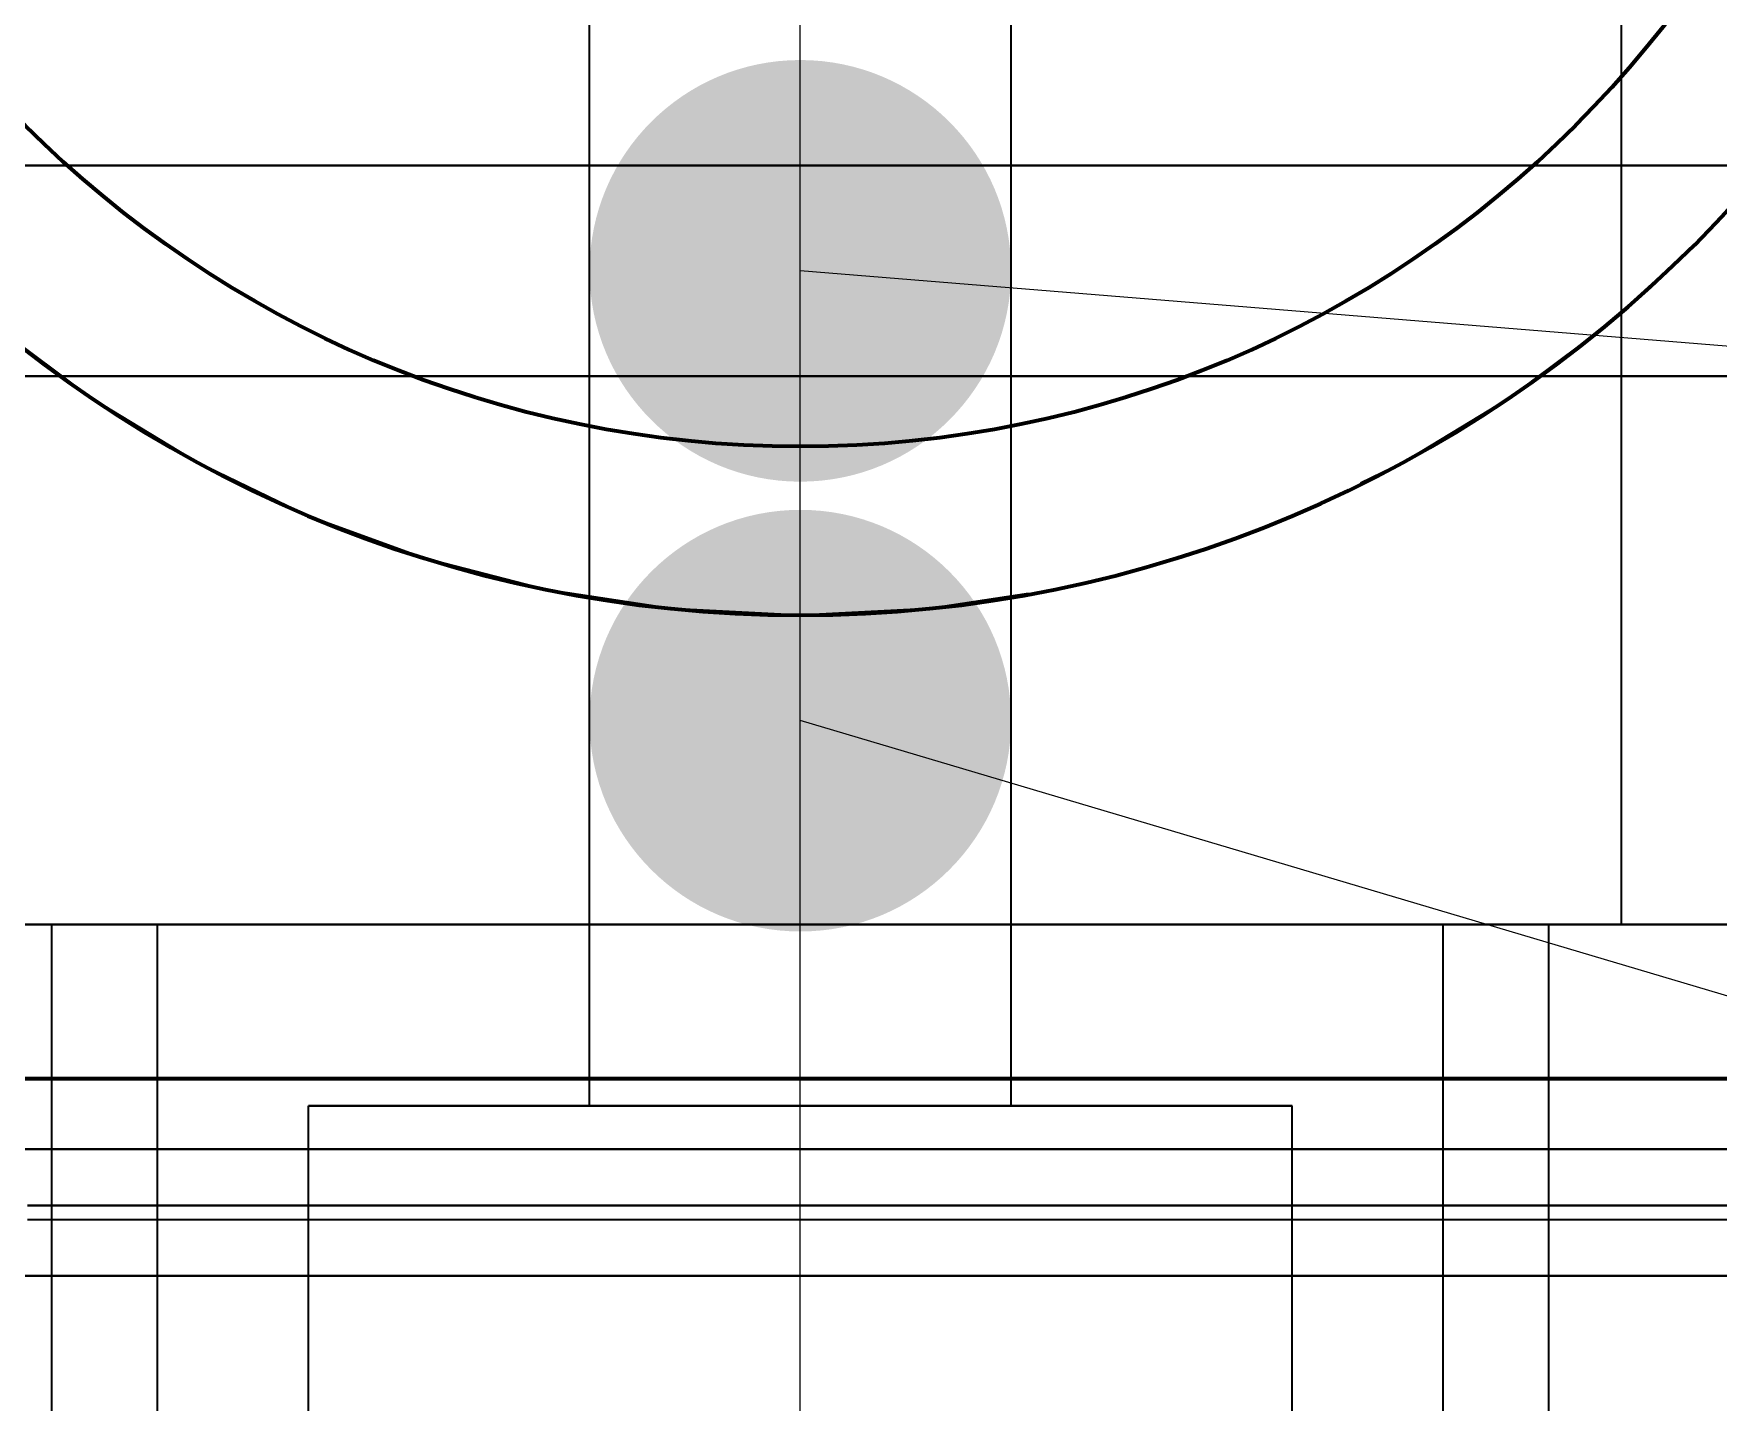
# Model space of a CAD drawing. Header units: millimetres. Extents: x 0 to 2208, y 0 to 420.
# Drawn here: x 101.831 to 106.626, y 229.63 to 233.525 of the extents above; entities that cross this region are included whole.
import ezdxf

# ---------------------------------------------------------------- set-up
doc = ezdxf.new("R2010")
doc.units = ezdxf.units.MM
doc.linetypes.add('IRAM-E-TRAZOS', pattern=[5, 4, -1])
doc.linetypes.add('IRAM-F-TRAZO-PUNTO', pattern=[20, 15, -2, 1, -2])
for name, color, linetype, lineweight in [('01-VISIBLE', 7, 'CONTINUOUS', 70), ('02-OCULTA', 4, 'IRAM-E-TRAZOS', 35), ('03-EJE', 1, 'IRAM-F-TRAZO-PUNTO', 18), ('08-FINA', 5, 'CONTINUOUS', 18)]:
    doc.layers.add(name, color=color, linetype=linetype, lineweight=lineweight)

msp = doc.modelspace()

# ---------------------------------------------------------------- hatches: boundary and pattern name
at = {"layer": '08-FINA'}
h = msp.add_hatch(color=7, dxfattribs=at)
h.dxf.hatch_style = 1
edge = h.paths.add_edge_path()
edge.add_arc((104.013, 232.8503), 0.6, 0, 360)
h = msp.add_hatch(color=7, dxfattribs=at)
h.dxf.hatch_style = 1
edge = h.paths.add_edge_path()
edge.add_arc((104.013, 231.5701), 0.6, 0, 360)

# ---------------------------------------------------------------- linework, layer by layer
at = {"layer": '01-VISIBLE'}
msp.add_lwpolyline([(106.6993, 230.5503), (106.5979, 230.5503), (106.4966, 230.5503), (106.3952, 230.5503), (106.2938, 230.5503), (106.1925, 230.5503), (106.0911, 230.5503), (105.9897, 230.5503), (105.8883, 230.5503), (105.787, 230.5503), (105.6856, 230.5503), (105.5842, 230.5503), (105.4829, 230.5503), (105.3815, 230.5503), (105.2801, 230.5503), (105.1788, 230.5503), (105.0774, 230.5503), (104.976, 230.5503), (104.8746, 230.5503), (104.7733, 230.5503), (104.6719, 230.5503), (104.5705, 230.5503), (104.4692, 230.5503), (104.3678, 230.5503), (104.2664, 230.5503), (104.1651, 230.5503), (104.0637, 230.5503), (103.9623, 230.5503), (103.8609, 230.5503), (103.7596, 230.5503), (103.6582, 230.5503), (103.5568, 230.5503), (103.4555, 230.5503), (103.3541, 230.5503), (103.2527, 230.5503), (103.1514, 230.5503), (103.05, 230.5503), (102.9486, 230.5503), (102.8472, 230.5503), (102.7459, 230.5503), (102.6445, 230.5503), (102.5431, 230.5503), (102.4418, 230.5503), (102.3404, 230.5503), (102.239, 230.5503), (102.1377, 230.5503), (102.0363, 230.5503), (101.9349, 230.5503), (101.8335, 230.5503), (101.7322, 230.5503)], dxfattribs=at)
msp.add_circle((104.013, 235.4703), 3.12, dxfattribs=at)
for start, end in [(90, -90), (-90, 90)]:
    msp.add_arc((104.013, 235.4703), 3.6, start, end, dxfattribs=at)
at = {"layer": '02-OCULTA'}
for p, q in [((103.413, 230.4738), (103.413, 236.6138)), ((104.613, 230.4738), (104.613, 236.6138)), ((106.3506, 233.1503), (106.3506, 233.9703)), ((106.3506, 230.9903), (106.3506, 233.1503)), ((101.883, 127.8951), (101.883, 230.9903)), ((102.183, 127.8951), (102.183, 230.9903)), ((105.843, 127.8951), (105.843, 230.9903)), ((106.143, 127.8951), (106.143, 230.9903)), ((102.613, 229.4938), (102.613, 230.4738)), ((105.413, 229.4938), (105.413, 230.4738))]:
    msp.add_line(p, q, dxfattribs=at)
for points in [[(106.693, 233.1503), (106.5919, 233.1503), (106.4907, 233.1503), (106.3896, 233.1503), (106.2885, 233.1503), (106.1873, 233.1503), (106.0862, 233.1503), (105.9851, 233.1503), (105.8839, 233.1503), (105.7828, 233.1503), (105.6817, 233.1503), (105.5805, 233.1503), (105.4794, 233.1503), (105.3783, 233.1503), (105.2772, 233.1503), (105.176, 233.1503), (105.0749, 233.1503), (104.9738, 233.1503), (104.8726, 233.1503), (104.7715, 233.1503), (104.6704, 233.1503), (104.5692, 233.1503), (104.4681, 233.1503), (104.367, 233.1503), (104.2658, 233.1503), (104.1647, 233.1503), (104.0636, 233.1503), (103.9624, 233.1503), (103.8613, 233.1503), (103.7602, 233.1503), (103.659, 233.1503), (103.5579, 233.1503), (103.4568, 233.1503), (103.3556, 233.1503), (103.2545, 233.1503), (103.1534, 233.1503), (103.0522, 233.1503), (102.9511, 233.1503), (102.85, 233.1503), (102.7488, 233.1503), (102.6477, 233.1503), (102.5466, 233.1503), (102.4455, 233.1503), (102.3443, 233.1503), (102.2432, 233.1503), (102.1421, 233.1503), (102.0409, 233.1503), (101.9398, 233.1503), (101.8387, 233.1503), (101.7375, 233.1503)], [(101.7375, 233.1503), (101.8387, 233.1503), (101.9398, 233.1503), (102.0409, 233.1503), (102.1421, 233.1503), (102.2432, 233.1503), (102.3443, 233.1503), (102.4455, 233.1503), (102.5466, 233.1503), (102.6477, 233.1503), (102.7488, 233.1503), (102.85, 233.1503), (102.9511, 233.1503), (103.0522, 233.1503), (103.1534, 233.1503), (103.2545, 233.1503), (103.3556, 233.1503), (103.4568, 233.1503), (103.5579, 233.1503), (103.659, 233.1503), (103.7602, 233.1503), (103.8613, 233.1503), (103.9624, 233.1503), (104.0636, 233.1503), (104.1647, 233.1503), (104.2658, 233.1503), (104.367, 233.1503), (104.4681, 233.1503), (104.5692, 233.1503), (104.6704, 233.1503), (104.7715, 233.1503), (104.8726, 233.1503), (104.9738, 233.1503), (105.0749, 233.1503), (105.176, 233.1503), (105.2772, 233.1503), (105.3783, 233.1503), (105.4794, 233.1503), (105.5805, 233.1503), (105.6817, 233.1503), (105.7828, 233.1503), (105.8839, 233.1503), (105.9851, 233.1503), (106.0862, 233.1503), (106.1873, 233.1503), (106.2885, 233.1503), (106.3896, 233.1503), (106.4907, 233.1503), (106.5919, 233.1503), (106.693, 233.1503)], [(106.6899, 233.1503), (106.5889, 233.1503), (106.4879, 233.1503), (106.3869, 233.1503), (106.2859, 233.1503), (106.1849, 233.1503), (106.0838, 233.1503), (105.9828, 233.1503), (105.8818, 233.1503), (105.7808, 233.1503), (105.6798, 233.1503), (105.5788, 233.1503), (105.4777, 233.1503), (105.3767, 233.1503), (105.2757, 233.1503), (105.1747, 233.1503), (105.0737, 233.1503), (104.9727, 233.1503), (104.8716, 233.1503), (104.7706, 233.1503), (104.6696, 233.1503), (104.5686, 233.1503), (104.4676, 233.1503), (104.3666, 233.1503), (104.2655, 233.1503), (104.1645, 233.1503), (104.0635, 233.1503), (103.9625, 233.1503), (103.8615, 233.1503), (103.7605, 233.1503), (103.6594, 233.1503), (103.5584, 233.1503), (103.4574, 233.1503), (103.3564, 233.1503), (103.2554, 233.1503), (103.1544, 233.1503), (103.0533, 233.1503), (102.9523, 233.1503), (102.8513, 233.1503), (102.7503, 233.1503), (102.6493, 233.1503), (102.5483, 233.1503), (102.4472, 233.1503), (102.3462, 233.1503), (102.2452, 233.1503), (102.1442, 233.1503), (102.0432, 233.1503), (101.9422, 233.1503), (101.8411, 233.1503), (101.7401, 233.1503)], [(101.7401, 233.1503), (101.8411, 233.1503), (101.9422, 233.1503), (102.0432, 233.1503), (102.1442, 233.1503), (102.2452, 233.1503), (102.3462, 233.1503), (102.4472, 233.1503), (102.5483, 233.1503), (102.6493, 233.1503), (102.7503, 233.1503), (102.8513, 233.1503), (102.9523, 233.1503), (103.0533, 233.1503), (103.1544, 233.1503), (103.2554, 233.1503), (103.3564, 233.1503), (103.4574, 233.1503), (103.5584, 233.1503), (103.6594, 233.1503), (103.7605, 233.1503), (103.8615, 233.1503), (103.9625, 233.1503), (104.0635, 233.1503), (104.1645, 233.1503), (104.2655, 233.1503), (104.3666, 233.1503), (104.4676, 233.1503), (104.5686, 233.1503), (104.6696, 233.1503), (104.7706, 233.1503), (104.8716, 233.1503), (104.9727, 233.1503), (105.0737, 233.1503), (105.1747, 233.1503), (105.2757, 233.1503), (105.3767, 233.1503), (105.4777, 233.1503), (105.5788, 233.1503), (105.6798, 233.1503), (105.7808, 233.1503), (105.8818, 233.1503), (105.9828, 233.1503), (106.0838, 233.1503), (106.1849, 233.1503), (106.2859, 233.1503), (106.3869, 233.1503), (106.4879, 233.1503), (106.5889, 233.1503), (106.6899, 233.1503)], [(106.6875, 233.1503), (106.5865, 233.1503), (106.4856, 233.1503), (106.3847, 233.1503), (106.2838, 233.1503), (106.1828, 233.1503), (106.0819, 233.1503), (105.981, 233.1503), (105.8801, 233.1503), (105.7792, 233.1503), (105.6782, 233.1503), (105.5773, 233.1503), (105.4764, 233.1503), (105.3755, 233.1503), (105.2745, 233.1503), (105.1736, 233.1503), (105.0727, 233.1503), (104.9718, 233.1503), (104.8708, 233.1503), (104.7699, 233.1503), (104.669, 233.1503), (104.5681, 233.1503), (104.4672, 233.1503), (104.3662, 233.1503), (104.2653, 233.1503), (104.1644, 233.1503), (104.0635, 233.1503), (103.9625, 233.1503), (103.8616, 233.1503), (103.7607, 233.1503), (103.6598, 233.1503), (103.5588, 233.1503), (103.4579, 233.1503), (103.357, 233.1503), (103.2561, 233.1503), (103.1552, 233.1503), (103.0542, 233.1503), (102.9533, 233.1503), (102.8524, 233.1503), (102.7515, 233.1503), (102.6505, 233.1503), (102.5496, 233.1503), (102.4487, 233.1503), (102.3478, 233.1503), (102.2468, 233.1503), (102.1459, 233.1503), (102.045, 233.1503), (101.9441, 233.1503), (101.8432, 233.1503), (101.7422, 233.1503)], [(101.7422, 233.1503), (101.8432, 233.1503), (101.9441, 233.1503), (102.045, 233.1503), (102.1459, 233.1503), (102.2468, 233.1503), (102.3478, 233.1503), (102.4487, 233.1503), (102.5496, 233.1503), (102.6505, 233.1503), (102.7515, 233.1503), (102.8524, 233.1503), (102.9533, 233.1503), (103.0542, 233.1503), (103.1552, 233.1503), (103.2561, 233.1503), (103.357, 233.1503), (103.4579, 233.1503), (103.5588, 233.1503), (103.6598, 233.1503), (103.7607, 233.1503), (103.8616, 233.1503), (103.9625, 233.1503), (104.0635, 233.1503), (104.1644, 233.1503), (104.2653, 233.1503), (104.3662, 233.1503), (104.4672, 233.1503), (104.5681, 233.1503), (104.669, 233.1503), (104.7699, 233.1503), (104.8708, 233.1503), (104.9718, 233.1503), (105.0727, 233.1503), (105.1736, 233.1503), (105.2745, 233.1503), (105.3755, 233.1503), (105.4764, 233.1503), (105.5773, 233.1503), (105.6782, 233.1503), (105.7792, 233.1503), (105.8801, 233.1503), (105.981, 233.1503), (106.0819, 233.1503), (106.1828, 233.1503), (106.2838, 233.1503), (106.3847, 233.1503), (106.4856, 233.1503), (106.5865, 233.1503), (106.6875, 233.1503)], [(101.7608, 233.1503), (101.8609, 233.1503), (101.961, 233.1503), (102.0611, 233.1503), (102.1612, 233.1503), (102.2613, 233.1503), (102.3614, 233.1503), (102.4615, 233.1503), (102.5616, 233.1503), (102.6617, 233.1503), (102.7618, 233.1503), (102.8619, 233.1503), (102.962, 233.1503), (103.0621, 233.1503), (103.1622, 233.1503), (103.2623, 233.1503), (103.3624, 233.1503), (103.4625, 233.1503), (103.5626, 233.1503), (103.6627, 233.1503), (103.7628, 233.1503), (103.8629, 233.1503), (103.963, 233.1503), (104.063, 233.1503), (104.1631, 233.1503), (104.2632, 233.1503), (104.3633, 233.1503), (104.4634, 233.1503), (104.5635, 233.1503), (104.6636, 233.1503), (104.7637, 233.1503), (104.8638, 233.1503), (104.9639, 233.1503), (105.064, 233.1503), (105.1641, 233.1503), (105.2642, 233.1503), (105.3643, 233.1503), (105.4644, 233.1503), (105.5645, 233.1503), (105.6646, 233.1503), (105.7647, 233.1503), (105.8648, 233.1503), (105.9649, 233.1503), (106.065, 233.1503), (106.1651, 233.1503), (106.2652, 233.1503), (106.3653, 233.1503), (106.4654, 233.1503), (106.5655, 233.1503), (106.6656, 233.1503)], [(106.3506, 233.1503), (106.249, 233.1503), (106.1473, 233.1503), (106.0457, 233.1503), (105.9441, 233.1503), (105.8424, 233.1503), (105.7408, 233.1503), (105.6392, 233.1503), (105.5375, 233.1503), (105.4359, 233.1503), (105.3343, 233.1503), (105.2326, 233.1503), (105.131, 233.1503), (105.0293, 233.1503), (104.9277, 233.1503), (104.8261, 233.1503), (104.7244, 233.1503), (104.6228, 233.1503), (104.5212, 233.1503), (104.4195, 233.1503), (104.3179, 233.1503), (104.2163, 233.1503), (104.1146, 233.1503), (104.013, 233.1503), (103.9114, 233.1503), (103.8097, 233.1503), (103.7081, 233.1503), (103.6065, 233.1503), (103.5048, 233.1503), (103.4032, 233.1503), (103.3016, 233.1503), (103.1999, 233.1503), (103.0983, 233.1503), (102.9967, 233.1503), (102.895, 233.1503), (102.7934, 233.1503), (102.6917, 233.1503), (102.5901, 233.1503), (102.4885, 233.1503), (102.3868, 233.1503), (102.2852, 233.1503), (102.1836, 233.1503), (102.0819, 233.1503), (101.9803, 233.1503), (101.8787, 233.1503), (101.777, 233.1503)], [(101.777, 233.1503), (101.8787, 233.1503), (101.9803, 233.1503), (102.0819, 233.1503), (102.1836, 233.1503), (102.2852, 233.1503), (102.3868, 233.1503), (102.4885, 233.1503), (102.5901, 233.1503), (102.6917, 233.1503), (102.7934, 233.1503), (102.895, 233.1503), (102.9967, 233.1503), (103.0983, 233.1503), (103.1999, 233.1503), (103.3016, 233.1503), (103.4032, 233.1503), (103.5048, 233.1503), (103.6065, 233.1503), (103.7081, 233.1503), (103.8097, 233.1503), (103.9114, 233.1503), (104.013, 233.1503), (104.1146, 233.1503), (104.2163, 233.1503), (104.3179, 233.1503), (104.4195, 233.1503), (104.5212, 233.1503), (104.6228, 233.1503), (104.7244, 233.1503), (104.8261, 233.1503), (104.9277, 233.1503), (105.0293, 233.1503), (105.131, 233.1503), (105.2326, 233.1503), (105.3343, 233.1503), (105.4359, 233.1503), (105.5375, 233.1503), (105.6392, 233.1503), (105.7408, 233.1503), (105.8424, 233.1503), (105.9441, 233.1503), (106.0457, 233.1503), (106.1473, 233.1503), (106.249, 233.1503), (106.3506, 233.1503)], [(106.3506, 233.1503), (106.249, 233.1503), (106.1473, 233.1503), (106.0457, 233.1503), (105.9441, 233.1503), (105.8424, 233.1503), (105.7408, 233.1503), (105.6392, 233.1503), (105.5375, 233.1503), (105.4359, 233.1503), (105.3343, 233.1503), (105.2326, 233.1503), (105.131, 233.1503), (105.0293, 233.1503), (104.9277, 233.1503), (104.8261, 233.1503), (104.7244, 233.1503), (104.6228, 233.1503), (104.5212, 233.1503), (104.4195, 233.1503), (104.3179, 233.1503), (104.2163, 233.1503), (104.1146, 233.1503), (104.013, 233.1503), (103.9114, 233.1503), (103.8097, 233.1503), (103.7081, 233.1503), (103.6065, 233.1503), (103.5048, 233.1503), (103.4032, 233.1503), (103.3016, 233.1503), (103.1999, 233.1503), (103.0983, 233.1503), (102.9967, 233.1503), (102.895, 233.1503), (102.7934, 233.1503), (102.6917, 233.1503), (102.5901, 233.1503), (102.4885, 233.1503), (102.3868, 233.1503), (102.2852, 233.1503), (102.1836, 233.1503), (102.0819, 233.1503), (101.9803, 233.1503), (101.8787, 233.1503), (101.777, 233.1503)], [(101.777, 233.1503), (101.8787, 233.1503), (101.9803, 233.1503), (102.0819, 233.1503), (102.1836, 233.1503), (102.2852, 233.1503), (102.3868, 233.1503), (102.4885, 233.1503), (102.5901, 233.1503), (102.6917, 233.1503), (102.7934, 233.1503), (102.895, 233.1503), (102.9967, 233.1503), (103.0983, 233.1503), (103.1999, 233.1503), (103.3016, 233.1503), (103.4032, 233.1503), (103.5048, 233.1503), (103.6065, 233.1503), (103.7081, 233.1503), (103.8097, 233.1503), (103.9114, 233.1503), (104.013, 233.1503), (104.1146, 233.1503), (104.2163, 233.1503), (104.3179, 233.1503), (104.4195, 233.1503), (104.5212, 233.1503), (104.6228, 233.1503), (104.7244, 233.1503), (104.8261, 233.1503), (104.9277, 233.1503), (105.0293, 233.1503), (105.131, 233.1503), (105.2326, 233.1503), (105.3343, 233.1503), (105.4359, 233.1503), (105.5375, 233.1503), (105.6392, 233.1503), (105.7408, 233.1503), (105.8424, 233.1503), (105.9441, 233.1503), (106.0457, 233.1503), (106.1473, 233.1503), (106.249, 233.1503), (106.3506, 233.1503)], [(106.6479, 233.1503), (106.5466, 233.1503), (106.4452, 233.1503), (106.3439, 233.1503), (106.2425, 233.1503), (106.1412, 233.1503), (106.0399, 233.1503), (105.9385, 233.1503), (105.8372, 233.1503), (105.7358, 233.1503), (105.6345, 233.1503), (105.5331, 233.1503), (105.4318, 233.1503), (105.3305, 233.1503), (105.2291, 233.1503), (105.1278, 233.1503), (105.0264, 233.1503), (104.9251, 233.1503), (104.8237, 233.1503), (104.7224, 233.1503), (104.6211, 233.1503), (104.5197, 233.1503), (104.4184, 233.1503), (104.317, 233.1503), (104.2157, 233.1503), (104.1143, 233.1503), (104.013, 233.1503), (103.9117, 233.1503), (103.8103, 233.1503), (103.709, 233.1503), (103.6076, 233.1503), (103.5063, 233.1503), (103.4049, 233.1503), (103.3036, 233.1503), (103.2023, 233.1503), (103.1009, 233.1503), (102.9996, 233.1503), (102.8982, 233.1503), (102.7969, 233.1503), (102.6955, 233.1503), (102.5942, 233.1503), (102.4929, 233.1503), (102.3915, 233.1503), (102.2902, 233.1503), (102.1888, 233.1503), (102.0875, 233.1503), (101.9861, 233.1503), (101.8848, 233.1503), (101.7835, 233.1503)], [(101.7835, 233.1503), (101.8848, 233.1503), (101.9861, 233.1503), (102.0875, 233.1503), (102.1888, 233.1503), (102.2902, 233.1503), (102.3915, 233.1503), (102.4929, 233.1503), (102.5942, 233.1503), (102.6955, 233.1503), (102.7969, 233.1503), (102.8982, 233.1503), (102.9996, 233.1503), (103.1009, 233.1503), (103.2023, 233.1503), (103.3036, 233.1503), (103.4049, 233.1503), (103.5063, 233.1503), (103.6076, 233.1503), (103.709, 233.1503), (103.8103, 233.1503), (103.9117, 233.1503), (104.013, 233.1503), (104.1143, 233.1503), (104.2157, 233.1503), (104.317, 233.1503), (104.4184, 233.1503), (104.5197, 233.1503), (104.6211, 233.1503), (104.7224, 233.1503), (104.8237, 233.1503), (104.9251, 233.1503), (105.0264, 233.1503), (105.1278, 233.1503), (105.2291, 233.1503), (105.3305, 233.1503), (105.4318, 233.1503), (105.5331, 233.1503), (105.6345, 233.1503), (105.7358, 233.1503), (105.8372, 233.1503), (105.9385, 233.1503), (106.0399, 233.1503), (106.1412, 233.1503), (106.2425, 233.1503), (106.3439, 233.1503), (106.4452, 233.1503), (106.5466, 233.1503), (106.6479, 233.1503)], [(106.6323, 233.1503), (106.5315, 233.1503), (106.4308, 233.1503), (106.33, 233.1503), (106.2293, 233.1503), (106.1286, 233.1503), (106.0278, 233.1503), (105.9271, 233.1503), (105.8263, 233.1503), (105.7256, 233.1503), (105.6249, 233.1503), (105.5241, 233.1503), (105.4234, 233.1503), (105.3226, 233.1503), (105.2219, 233.1503), (105.1211, 233.1503), (105.0204, 233.1503), (104.9197, 233.1503), (104.8189, 233.1503), (104.7182, 233.1503), (104.6174, 233.1503), (104.5167, 233.1503), (104.416, 233.1503), (104.3152, 233.1503), (104.2145, 233.1503), (104.1137, 233.1503), (104.013, 233.1503), (103.9123, 233.1503), (103.8115, 233.1503), (103.7108, 233.1503), (103.61, 233.1503), (103.5093, 233.1503), (103.4086, 233.1503), (103.3078, 233.1503), (103.2071, 233.1503), (103.1063, 233.1503), (103.0056, 233.1503), (102.9049, 233.1503), (102.8041, 233.1503), (102.7034, 233.1503), (102.6026, 233.1503), (102.5019, 233.1503), (102.4011, 233.1503), (102.3004, 233.1503), (102.1997, 233.1503), (102.0989, 233.1503), (101.9982, 233.1503), (101.8974, 233.1503), (101.7967, 233.1503)], [(101.7967, 233.1503), (101.8974, 233.1503), (101.9982, 233.1503), (102.0989, 233.1503), (102.1997, 233.1503), (102.3004, 233.1503), (102.4011, 233.1503), (102.5019, 233.1503), (102.6026, 233.1503), (102.7034, 233.1503), (102.8041, 233.1503), (102.9049, 233.1503), (103.0056, 233.1503), (103.1063, 233.1503), (103.2071, 233.1503), (103.3078, 233.1503), (103.4086, 233.1503), (103.5093, 233.1503), (103.61, 233.1503), (103.7108, 233.1503), (103.8115, 233.1503), (103.9123, 233.1503), (104.013, 233.1503), (104.1137, 233.1503), (104.2145, 233.1503), (104.3152, 233.1503), (104.416, 233.1503), (104.5167, 233.1503), (104.6174, 233.1503), (104.7182, 233.1503), (104.8189, 233.1503), (104.9197, 233.1503), (105.0204, 233.1503), (105.1211, 233.1503), (105.2219, 233.1503), (105.3226, 233.1503), (105.4234, 233.1503), (105.5241, 233.1503), (105.6249, 233.1503), (105.7256, 233.1503), (105.8263, 233.1503), (105.9271, 233.1503), (106.0278, 233.1503), (106.1286, 233.1503), (106.2293, 233.1503), (106.33, 233.1503), (106.4308, 233.1503), (106.5315, 233.1503), (106.6323, 233.1503)], [(106.713, 233.1503), (106.613, 233.1503), (106.513, 233.1503), (106.413, 233.1503), (106.313, 233.1503), (106.213, 233.1503), (106.113, 233.1503), (106.013, 233.1503), (105.913, 233.1503), (105.813, 233.1503), (105.713, 233.1503), (105.613, 233.1503), (105.513, 233.1503), (105.413, 233.1503), (105.313, 233.1503), (105.213, 233.1503), (105.113, 233.1503), (105.013, 233.1503), (104.913, 233.1503), (104.813, 233.1503), (104.713, 233.1503), (104.613, 233.1503), (104.513, 233.1503), (104.413, 233.1503), (104.313, 233.1503), (104.213, 233.1503), (104.113, 233.1503), (104.013, 233.1503), (103.913, 233.1503), (103.813, 233.1503), (103.713, 233.1503), (103.613, 233.1503), (103.513, 233.1503), (103.413, 233.1503), (103.313, 233.1503), (103.213, 233.1503), (103.113, 233.1503), (103.013, 233.1503), (102.913, 233.1503), (102.813, 233.1503), (102.713, 233.1503), (102.613, 233.1503), (102.513, 233.1503), (102.413, 233.1503), (102.313, 233.1503), (102.213, 233.1503), (102.113, 233.1503), (102.013, 233.1503), (101.913, 233.1503), (101.813, 233.1503)], [(106.693, 232.5503), (106.5919, 232.5503), (106.4907, 232.5503), (106.3896, 232.5503), (106.2885, 232.5503), (106.1873, 232.5503), (106.0862, 232.5503), (105.9851, 232.5503), (105.8839, 232.5503), (105.7828, 232.5503), (105.6817, 232.5503), (105.5805, 232.5503), (105.4794, 232.5503), (105.3783, 232.5503), (105.2772, 232.5503), (105.176, 232.5503), (105.0749, 232.5503), (104.9738, 232.5503), (104.8726, 232.5503), (104.7715, 232.5503), (104.6704, 232.5503), (104.5692, 232.5503), (104.4681, 232.5503), (104.367, 232.5503), (104.2658, 232.5503), (104.1647, 232.5503), (104.0636, 232.5503), (103.9624, 232.5503), (103.8613, 232.5503), (103.7602, 232.5503), (103.659, 232.5503), (103.5579, 232.5503), (103.4568, 232.5503), (103.3556, 232.5503), (103.2545, 232.5503), (103.1534, 232.5503), (103.0522, 232.5503), (102.9511, 232.5503), (102.85, 232.5503), (102.7488, 232.5503), (102.6477, 232.5503), (102.5466, 232.5503), (102.4455, 232.5503), (102.3443, 232.5503), (102.2432, 232.5503), (102.1421, 232.5503), (102.0409, 232.5503), (101.9398, 232.5503), (101.8387, 232.5503), (101.7375, 232.5503)], [(101.7375, 232.5503), (101.8387, 232.5503), (101.9398, 232.5503), (102.0409, 232.5503), (102.1421, 232.5503), (102.2432, 232.5503), (102.3443, 232.5503), (102.4455, 232.5503), (102.5466, 232.5503), (102.6477, 232.5503), (102.7488, 232.5503), (102.85, 232.5503), (102.9511, 232.5503), (103.0522, 232.5503), (103.1534, 232.5503), (103.2545, 232.5503), (103.3556, 232.5503), (103.4568, 232.5503), (103.5579, 232.5503), (103.659, 232.5503), (103.7602, 232.5503), (103.8613, 232.5503), (103.9624, 232.5503), (104.0636, 232.5503), (104.1647, 232.5503), (104.2658, 232.5503), (104.367, 232.5503), (104.4681, 232.5503), (104.5692, 232.5503), (104.6704, 232.5503), (104.7715, 232.5503), (104.8726, 232.5503), (104.9738, 232.5503), (105.0749, 232.5503), (105.176, 232.5503), (105.2772, 232.5503), (105.3783, 232.5503), (105.4794, 232.5503), (105.5805, 232.5503), (105.6817, 232.5503), (105.7828, 232.5503), (105.8839, 232.5503), (105.9851, 232.5503), (106.0862, 232.5503), (106.1873, 232.5503), (106.2885, 232.5503), (106.3896, 232.5503), (106.4907, 232.5503), (106.5919, 232.5503), (106.693, 232.5503)], [(106.6875, 232.5503), (106.5865, 232.5503), (106.4856, 232.5503), (106.3847, 232.5503), (106.2838, 232.5503), (106.1828, 232.5503), (106.0819, 232.5503), (105.981, 232.5503), (105.8801, 232.5503), (105.7792, 232.5503), (105.6782, 232.5503), (105.5773, 232.5503), (105.4764, 232.5503), (105.3755, 232.5503), (105.2745, 232.5503), (105.1736, 232.5503), (105.0727, 232.5503), (104.9718, 232.5503), (104.8708, 232.5503), (104.7699, 232.5503), (104.669, 232.5503), (104.5681, 232.5503), (104.4672, 232.5503), (104.3662, 232.5503), (104.2653, 232.5503), (104.1644, 232.5503), (104.0635, 232.5503), (103.9625, 232.5503), (103.8616, 232.5503), (103.7607, 232.5503), (103.6598, 232.5503), (103.5588, 232.5503), (103.4579, 232.5503), (103.357, 232.5503), (103.2561, 232.5503), (103.1552, 232.5503), (103.0542, 232.5503), (102.9533, 232.5503), (102.8524, 232.5503), (102.7515, 232.5503), (102.6505, 232.5503), (102.5496, 232.5503), (102.4487, 232.5503), (102.3478, 232.5503), (102.2468, 232.5503), (102.1459, 232.5503), (102.045, 232.5503), (101.9441, 232.5503), (101.8432, 232.5503), (101.7422, 232.5503)], [(101.7422, 232.5503), (101.8432, 232.5503), (101.9441, 232.5503), (102.045, 232.5503), (102.1459, 232.5503), (102.2468, 232.5503), (102.3478, 232.5503), (102.4487, 232.5503), (102.5496, 232.5503), (102.6505, 232.5503), (102.7515, 232.5503), (102.8524, 232.5503), (102.9533, 232.5503), (103.0542, 232.5503), (103.1552, 232.5503), (103.2561, 232.5503), (103.357, 232.5503), (103.4579, 232.5503), (103.5588, 232.5503), (103.6598, 232.5503), (103.7607, 232.5503), (103.8616, 232.5503), (103.9625, 232.5503), (104.0635, 232.5503), (104.1644, 232.5503), (104.2653, 232.5503), (104.3662, 232.5503), (104.4672, 232.5503), (104.5681, 232.5503), (104.669, 232.5503), (104.7699, 232.5503), (104.8708, 232.5503), (104.9718, 232.5503), (105.0727, 232.5503), (105.1736, 232.5503), (105.2745, 232.5503), (105.3755, 232.5503), (105.4764, 232.5503), (105.5773, 232.5503), (105.6782, 232.5503), (105.7792, 232.5503), (105.8801, 232.5503), (105.981, 232.5503), (106.0819, 232.5503), (106.1828, 232.5503), (106.2838, 232.5503), (106.3847, 232.5503), (106.4856, 232.5503), (106.5865, 232.5503), (106.6875, 232.5503)], [(106.6899, 230.9903), (106.5889, 230.9903), (106.4879, 230.9903), (106.3869, 230.9903), (106.2859, 230.9903), (106.1849, 230.9903), (106.0838, 230.9903), (105.9828, 230.9903), (105.8818, 230.9903), (105.7808, 230.9903), (105.6798, 230.9903), (105.5788, 230.9903), (105.4777, 230.9903), (105.3767, 230.9903), (105.2757, 230.9903), (105.1747, 230.9903), (105.0737, 230.9903), (104.9727, 230.9903), (104.8716, 230.9903), (104.7706, 230.9903), (104.6696, 230.9903), (104.5686, 230.9903), (104.4676, 230.9903), (104.3666, 230.9903), (104.2655, 230.9903), (104.1645, 230.9903), (104.0635, 230.9903), (103.9625, 230.9903), (103.8615, 230.9903), (103.7605, 230.9903), (103.6594, 230.9903), (103.5584, 230.9903), (103.4574, 230.9903), (103.3564, 230.9903), (103.2554, 230.9903), (103.1544, 230.9903), (103.0533, 230.9903), (102.9523, 230.9903), (102.8513, 230.9903), (102.7503, 230.9903), (102.6493, 230.9903), (102.5483, 230.9903), (102.4472, 230.9903), (102.3462, 230.9903), (102.2452, 230.9903), (102.1442, 230.9903), (102.0432, 230.9903), (101.9422, 230.9903), (101.8411, 230.9903), (101.7401, 230.9903)], [(101.7401, 230.9903), (101.8411, 230.9903), (101.9422, 230.9903), (102.0432, 230.9903), (102.1442, 230.9903), (102.2452, 230.9903), (102.3462, 230.9903), (102.4472, 230.9903), (102.5483, 230.9903), (102.6493, 230.9903), (102.7503, 230.9903), (102.8513, 230.9903), (102.9523, 230.9903), (103.0533, 230.9903), (103.1544, 230.9903), (103.2554, 230.9903), (103.3564, 230.9903), (103.4574, 230.9903), (103.5584, 230.9903), (103.6594, 230.9903), (103.7605, 230.9903), (103.8615, 230.9903), (103.9625, 230.9903), (104.0635, 230.9903), (104.1645, 230.9903), (104.2655, 230.9903), (104.3666, 230.9903), (104.4676, 230.9903), (104.5686, 230.9903), (104.6696, 230.9903), (104.7706, 230.9903), (104.8716, 230.9903), (104.9727, 230.9903), (105.0737, 230.9903), (105.1747, 230.9903), (105.2757, 230.9903), (105.3767, 230.9903), (105.4777, 230.9903), (105.5788, 230.9903), (105.6798, 230.9903), (105.7808, 230.9903), (105.8818, 230.9903), (105.9828, 230.9903), (106.0838, 230.9903), (106.1849, 230.9903), (106.2859, 230.9903), (106.3869, 230.9903), (106.4879, 230.9903), (106.5889, 230.9903), (106.6899, 230.9903)], [(106.3506, 230.9903), (106.249, 230.9903), (106.1473, 230.9903), (106.0457, 230.9903), (105.9441, 230.9903), (105.8424, 230.9903), (105.7408, 230.9903), (105.6392, 230.9903), (105.5375, 230.9903), (105.4359, 230.9903), (105.3343, 230.9903), (105.2326, 230.9903), (105.131, 230.9903), (105.0293, 230.9903), (104.9277, 230.9903), (104.8261, 230.9903), (104.7244, 230.9903), (104.6228, 230.9903), (104.5212, 230.9903), (104.4195, 230.9903), (104.3179, 230.9903), (104.2163, 230.9903), (104.1146, 230.9903), (104.013, 230.9903), (103.9114, 230.9903), (103.8097, 230.9903), (103.7081, 230.9903), (103.6065, 230.9903), (103.5048, 230.9903), (103.4032, 230.9903), (103.3016, 230.9903), (103.1999, 230.9903), (103.0983, 230.9903), (102.9967, 230.9903), (102.895, 230.9903), (102.7934, 230.9903), (102.6917, 230.9903), (102.5901, 230.9903), (102.4885, 230.9903), (102.3868, 230.9903), (102.2852, 230.9903), (102.1836, 230.9903), (102.0819, 230.9903), (101.9803, 230.9903), (101.8787, 230.9903), (101.777, 230.9903)], [(101.777, 230.9903), (101.8787, 230.9903), (101.9803, 230.9903), (102.0819, 230.9903), (102.1836, 230.9903), (102.2852, 230.9903), (102.3868, 230.9903), (102.4885, 230.9903), (102.5901, 230.9903), (102.6917, 230.9903), (102.7934, 230.9903), (102.895, 230.9903), (102.9967, 230.9903), (103.0983, 230.9903), (103.1999, 230.9903), (103.3016, 230.9903), (103.4032, 230.9903), (103.5048, 230.9903), (103.6065, 230.9903), (103.7081, 230.9903), (103.8097, 230.9903), (103.9114, 230.9903), (104.013, 230.9903), (104.1146, 230.9903), (104.2163, 230.9903), (104.3179, 230.9903), (104.4195, 230.9903), (104.5212, 230.9903), (104.6228, 230.9903), (104.7244, 230.9903), (104.8261, 230.9903), (104.9277, 230.9903), (105.0293, 230.9903), (105.131, 230.9903), (105.2326, 230.9903), (105.3343, 230.9903), (105.4359, 230.9903), (105.5375, 230.9903), (105.6392, 230.9903), (105.7408, 230.9903), (105.8424, 230.9903), (105.9441, 230.9903), (106.0457, 230.9903), (106.1473, 230.9903), (106.249, 230.9903), (106.3506, 230.9903)], [(106.143, 230.9903), (106.0416, 230.9903), (105.9401, 230.9903), (105.8387, 230.9903), (105.7373, 230.9903), (105.6359, 230.9903), (105.5344, 230.9903), (105.433, 230.9903), (105.3316, 230.9903), (105.2301, 230.9903), (105.1287, 230.9903), (105.0273, 230.9903), (104.9259, 230.9903), (104.8244, 230.9903), (104.723, 230.9903), (104.6216, 230.9903), (104.5201, 230.9903), (104.4187, 230.9903), (104.3173, 230.9903), (104.2159, 230.9903), (104.1144, 230.9903), (104.013, 230.9903), (103.9116, 230.9903), (103.8101, 230.9903), (103.7087, 230.9903), (103.6073, 230.9903), (103.5059, 230.9903), (103.4044, 230.9903), (103.303, 230.9903), (103.2016, 230.9903), (103.1001, 230.9903), (102.9987, 230.9903), (102.8973, 230.9903), (102.7959, 230.9903), (102.6944, 230.9903), (102.593, 230.9903), (102.4916, 230.9903), (102.3901, 230.9903), (102.2887, 230.9903), (102.1873, 230.9903), (102.0859, 230.9903), (101.9844, 230.9903), (101.883, 230.9903)], [(101.883, 230.9903), (101.9844, 230.9903), (102.0859, 230.9903), (102.1873, 230.9903), (102.2887, 230.9903), (102.3901, 230.9903), (102.4916, 230.9903), (102.593, 230.9903), (102.6944, 230.9903), (102.7959, 230.9903), (102.8973, 230.9903), (102.9987, 230.9903), (103.1001, 230.9903), (103.2016, 230.9903), (103.303, 230.9903), (103.4044, 230.9903), (103.5059, 230.9903), (103.6073, 230.9903), (103.7087, 230.9903), (103.8101, 230.9903), (103.9116, 230.9903), (104.013, 230.9903), (104.1144, 230.9903), (104.2159, 230.9903), (104.3173, 230.9903), (104.4187, 230.9903), (104.5201, 230.9903), (104.6216, 230.9903), (104.723, 230.9903), (104.8244, 230.9903), (104.9259, 230.9903), (105.0273, 230.9903), (105.1287, 230.9903), (105.2301, 230.9903), (105.3316, 230.9903), (105.433, 230.9903), (105.5344, 230.9903), (105.6359, 230.9903), (105.7373, 230.9903), (105.8387, 230.9903), (105.9401, 230.9903), (106.0416, 230.9903), (106.143, 230.9903)], [(105.843, 230.9903), (105.7413, 230.9903), (105.6397, 230.9903), (105.538, 230.9903), (105.4363, 230.9903), (105.3347, 230.9903), (105.233, 230.9903), (105.1313, 230.9903), (105.0297, 230.9903), (104.928, 230.9903), (104.8263, 230.9903), (104.7247, 230.9903), (104.623, 230.9903), (104.5213, 230.9903), (104.4197, 230.9903), (104.318, 230.9903), (104.2163, 230.9903), (104.1147, 230.9903), (104.013, 230.9903), (103.9113, 230.9903), (103.8097, 230.9903), (103.708, 230.9903), (103.6063, 230.9903), (103.5047, 230.9903), (103.403, 230.9903), (103.3013, 230.9903), (103.1997, 230.9903), (103.098, 230.9903), (102.9963, 230.9903), (102.8947, 230.9903), (102.793, 230.9903), (102.6913, 230.9903), (102.5897, 230.9903), (102.488, 230.9903), (102.3863, 230.9903), (102.2847, 230.9903), (102.183, 230.9903)], [(102.183, 230.9903), (102.2847, 230.9903), (102.3863, 230.9903), (102.488, 230.9903), (102.5897, 230.9903), (102.6913, 230.9903), (102.793, 230.9903), (102.8947, 230.9903), (102.9963, 230.9903), (103.098, 230.9903), (103.1997, 230.9903), (103.3013, 230.9903), (103.403, 230.9903), (103.5047, 230.9903), (103.6063, 230.9903), (103.708, 230.9903), (103.8097, 230.9903), (103.9113, 230.9903), (104.013, 230.9903), (104.1147, 230.9903), (104.2163, 230.9903), (104.318, 230.9903), (104.4197, 230.9903), (104.5213, 230.9903), (104.623, 230.9903), (104.7247, 230.9903), (104.8263, 230.9903), (104.928, 230.9903), (105.0297, 230.9903), (105.1313, 230.9903), (105.233, 230.9903), (105.3347, 230.9903), (105.4363, 230.9903), (105.538, 230.9903), (105.6397, 230.9903), (105.7413, 230.9903), (105.843, 230.9903)], [(106.6993, 230.5503), (106.5979, 230.5503), (106.4966, 230.5503), (106.3952, 230.5503), (106.2938, 230.5503), (106.1925, 230.5503), (106.0911, 230.5503), (105.9897, 230.5503), (105.8883, 230.5503), (105.787, 230.5503), (105.6856, 230.5503), (105.5842, 230.5503), (105.4829, 230.5503), (105.3815, 230.5503), (105.2801, 230.5503), (105.1788, 230.5503), (105.0774, 230.5503), (104.976, 230.5503), (104.8746, 230.5503), (104.7733, 230.5503), (104.6719, 230.5503), (104.5705, 230.5503), (104.4692, 230.5503), (104.3678, 230.5503), (104.2664, 230.5503), (104.1651, 230.5503), (104.0637, 230.5503), (103.9623, 230.5503), (103.8609, 230.5503), (103.7596, 230.5503), (103.6582, 230.5503), (103.5568, 230.5503), (103.4555, 230.5503), (103.3541, 230.5503), (103.2527, 230.5503), (103.1514, 230.5503), (103.05, 230.5503), (102.9486, 230.5503), (102.8472, 230.5503), (102.7459, 230.5503), (102.6445, 230.5503), (102.5431, 230.5503), (102.4418, 230.5503), (102.3404, 230.5503), (102.239, 230.5503), (102.1377, 230.5503), (102.0363, 230.5503), (101.9349, 230.5503), (101.8335, 230.5503), (101.7322, 230.5503)], [(105.413, 230.4738), (105.313, 230.4738), (105.213, 230.4738), (105.113, 230.4738), (105.013, 230.4738), (104.913, 230.4738), (104.813, 230.4738), (104.713, 230.4738), (104.613, 230.4738), (104.513, 230.4738), (104.413, 230.4738), (104.313, 230.4738), (104.213, 230.4738), (104.113, 230.4738), (104.013, 230.4738), (103.913, 230.4738), (103.813, 230.4738), (103.713, 230.4738), (103.613, 230.4738), (103.513, 230.4738), (103.413, 230.4738), (103.313, 230.4738), (103.213, 230.4738), (103.113, 230.4738), (103.013, 230.4738), (102.913, 230.4738), (102.813, 230.4738), (102.713, 230.4738), (102.613, 230.4738)], [(102.613, 230.4738), (102.713, 230.4738), (102.813, 230.4738), (102.913, 230.4738), (103.013, 230.4738), (103.113, 230.4738), (103.213, 230.4738), (103.313, 230.4738), (103.413, 230.4738), (103.513, 230.4738), (103.613, 230.4738), (103.713, 230.4738), (103.813, 230.4738), (103.913, 230.4738), (104.013, 230.4738), (104.113, 230.4738), (104.213, 230.4738), (104.313, 230.4738), (104.413, 230.4738), (104.513, 230.4738), (104.613, 230.4738), (104.713, 230.4738), (104.813, 230.4738), (104.913, 230.4738), (105.013, 230.4738), (105.113, 230.4738), (105.213, 230.4738), (105.313, 230.4738), (105.413, 230.4738)], [(104.613, 230.4738), (104.513, 230.4738), (104.413, 230.4738), (104.313, 230.4738), (104.213, 230.4738), (104.113, 230.4738), (104.013, 230.4738), (103.913, 230.4738), (103.813, 230.4738), (103.713, 230.4738), (103.613, 230.4738), (103.513, 230.4738), (103.413, 230.4738)], [(103.413, 230.4738), (103.513, 230.4738), (103.613, 230.4738), (103.713, 230.4738), (103.813, 230.4738), (103.913, 230.4738), (104.013, 230.4738), (104.113, 230.4738), (104.213, 230.4738), (104.313, 230.4738), (104.413, 230.4738), (104.513, 230.4738), (104.613, 230.4738)], [(106.7014, 230.3503), (106.6, 230.3503), (106.4985, 230.3503), (106.3971, 230.3503), (106.2956, 230.3503), (106.1942, 230.3503), (106.0927, 230.3503), (105.9913, 230.3503), (105.8898, 230.3503), (105.7884, 230.3503), (105.6869, 230.3503), (105.5855, 230.3503), (105.484, 230.3503), (105.3826, 230.3503), (105.2811, 230.3503), (105.1797, 230.3503), (105.0782, 230.3503), (104.9768, 230.3503), (104.8753, 230.3503), (104.7739, 230.3503), (104.6724, 230.3503), (104.571, 230.3503), (104.4695, 230.3503), (104.3681, 230.3503), (104.2666, 230.3503), (104.1652, 230.3503), (104.0637, 230.3503), (103.9623, 230.3503), (103.8608, 230.3503), (103.7594, 230.3503), (103.6579, 230.3503), (103.5565, 230.3503), (103.455, 230.3503), (103.3536, 230.3503), (103.2521, 230.3503), (103.1507, 230.3503), (103.0492, 230.3503), (102.9478, 230.3503), (102.8463, 230.3503), (102.7449, 230.3503), (102.6434, 230.3503), (102.542, 230.3503), (102.4405, 230.3503), (102.3391, 230.3503), (102.2376, 230.3503), (102.1362, 230.3503), (102.0347, 230.3503), (101.9333, 230.3503), (101.8318, 230.3503), (101.7304, 230.3503)], [(101.7304, 230.3503), (101.8318, 230.3503), (101.9333, 230.3503), (102.0347, 230.3503), (102.1362, 230.3503), (102.2376, 230.3503), (102.3391, 230.3503), (102.4405, 230.3503), (102.542, 230.3503), (102.6434, 230.3503), (102.7449, 230.3503), (102.8463, 230.3503), (102.9478, 230.3503), (103.0492, 230.3503), (103.1507, 230.3503), (103.2521, 230.3503), (103.3536, 230.3503), (103.455, 230.3503), (103.5565, 230.3503), (103.6579, 230.3503), (103.7594, 230.3503), (103.8608, 230.3503), (103.9623, 230.3503), (104.0637, 230.3503), (104.1652, 230.3503), (104.2666, 230.3503), (104.3681, 230.3503), (104.4695, 230.3503), (104.571, 230.3503), (104.6724, 230.3503), (104.7739, 230.3503), (104.8753, 230.3503), (104.9768, 230.3503), (105.0782, 230.3503), (105.1797, 230.3503), (105.2811, 230.3503), (105.3826, 230.3503), (105.484, 230.3503), (105.5855, 230.3503), (105.6869, 230.3503), (105.7884, 230.3503), (105.8898, 230.3503), (105.9913, 230.3503), (106.0927, 230.3503), (106.1942, 230.3503), (106.2956, 230.3503), (106.3971, 230.3503), (106.4985, 230.3503), (106.6, 230.3503), (106.7014, 230.3503)], [(106.7145, 230.3503), (106.6145, 230.3503), (106.5144, 230.3503), (106.4144, 230.3503), (106.3143, 230.3503), (106.2143, 230.3503), (106.1142, 230.3503), (106.0141, 230.3503), (105.9141, 230.3503), (105.814, 230.3503), (105.714, 230.3503), (105.6139, 230.3503), (105.5139, 230.3503), (105.4138, 230.3503), (105.3137, 230.3503), (105.2137, 230.3503), (105.1136, 230.3503), (105.0136, 230.3503), (104.9135, 230.3503), (104.8135, 230.3503), (104.7134, 230.3503), (104.6133, 230.3503), (104.5133, 230.3503), (104.4132, 230.3503), (104.3132, 230.3503), (104.2131, 230.3503), (104.1131, 230.3503), (104.013, 230.3503), (103.9129, 230.3503), (103.8129, 230.3503), (103.7128, 230.3503), (103.6128, 230.3503), (103.5127, 230.3503), (103.4127, 230.3503), (103.3126, 230.3503), (103.2125, 230.3503), (103.1125, 230.3503), (103.0124, 230.3503), (102.9124, 230.3503), (102.8123, 230.3503), (102.7123, 230.3503), (102.6122, 230.3503), (102.5121, 230.3503), (102.4121, 230.3503), (102.312, 230.3503), (102.212, 230.3503), (102.1119, 230.3503), (102.0119, 230.3503), (101.9118, 230.3503), (101.8117, 230.3503)], [(101.8117, 230.3503), (101.9118, 230.3503), (102.0119, 230.3503), (102.1119, 230.3503), (102.212, 230.3503), (102.312, 230.3503), (102.4121, 230.3503), (102.5121, 230.3503), (102.6122, 230.3503), (102.7123, 230.3503), (102.8123, 230.3503), (102.9124, 230.3503), (103.0124, 230.3503), (103.1125, 230.3503), (103.2125, 230.3503), (103.3126, 230.3503), (103.4127, 230.3503), (103.5127, 230.3503), (103.6128, 230.3503), (103.7128, 230.3503), (103.8129, 230.3503), (103.9129, 230.3503), (104.013, 230.3503), (104.1131, 230.3503), (104.2131, 230.3503), (104.3132, 230.3503), (104.4132, 230.3503), (104.5133, 230.3503), (104.6133, 230.3503), (104.7134, 230.3503), (104.8135, 230.3503), (104.9135, 230.3503), (105.0136, 230.3503), (105.1136, 230.3503), (105.2137, 230.3503), (105.3137, 230.3503), (105.4138, 230.3503), (105.5139, 230.3503), (105.6139, 230.3503), (105.714, 230.3503), (105.814, 230.3503), (105.9141, 230.3503), (106.0141, 230.3503), (106.1142, 230.3503), (106.2143, 230.3503), (106.3143, 230.3503), (106.4144, 230.3503), (106.5144, 230.3503), (106.6145, 230.3503), (106.7145, 230.3503)], [(106.713, 230.3503), (106.613, 230.3503), (106.513, 230.3503), (106.413, 230.3503), (106.313, 230.3503), (106.213, 230.3503), (106.113, 230.3503), (106.013, 230.3503), (105.913, 230.3503), (105.813, 230.3503), (105.713, 230.3503), (105.613, 230.3503), (105.513, 230.3503), (105.413, 230.3503), (105.313, 230.3503), (105.213, 230.3503), (105.113, 230.3503), (105.013, 230.3503), (104.913, 230.3503), (104.813, 230.3503), (104.713, 230.3503), (104.613, 230.3503), (104.513, 230.3503), (104.413, 230.3503), (104.313, 230.3503), (104.213, 230.3503), (104.113, 230.3503), (104.013, 230.3503), (103.913, 230.3503), (103.813, 230.3503), (103.713, 230.3503), (103.613, 230.3503), (103.513, 230.3503), (103.413, 230.3503), (103.313, 230.3503), (103.213, 230.3503), (103.113, 230.3503), (103.013, 230.3503), (102.913, 230.3503), (102.813, 230.3503), (102.713, 230.3503), (102.613, 230.3503), (102.513, 230.3503), (102.413, 230.3503), (102.313, 230.3503), (102.213, 230.3503), (102.113, 230.3503), (102.013, 230.3503), (101.913, 230.3503), (101.813, 230.3503)], [(101.813, 230.3503), (101.913, 230.3503), (102.013, 230.3503), (102.113, 230.3503), (102.213, 230.3503), (102.313, 230.3503), (102.413, 230.3503), (102.513, 230.3503), (102.613, 230.3503), (102.713, 230.3503), (102.813, 230.3503), (102.913, 230.3503), (103.013, 230.3503), (103.113, 230.3503), (103.213, 230.3503), (103.313, 230.3503), (103.413, 230.3503), (103.513, 230.3503), (103.613, 230.3503), (103.713, 230.3503), (103.813, 230.3503), (103.913, 230.3503), (104.013, 230.3503), (104.113, 230.3503), (104.213, 230.3503), (104.313, 230.3503), (104.413, 230.3503), (104.513, 230.3503), (104.613, 230.3503), (104.713, 230.3503), (104.813, 230.3503), (104.913, 230.3503), (105.013, 230.3503), (105.113, 230.3503), (105.213, 230.3503), (105.313, 230.3503), (105.413, 230.3503), (105.513, 230.3503), (105.613, 230.3503), (105.713, 230.3503), (105.813, 230.3503), (105.913, 230.3503), (106.013, 230.3503), (106.113, 230.3503), (106.213, 230.3503), (106.313, 230.3503), (106.413, 230.3503), (106.513, 230.3503), (106.613, 230.3503), (106.713, 230.3503)], [(106.713, 230.1899), (106.613, 230.1899), (106.513, 230.1899), (106.413, 230.1899), (106.313, 230.1899), (106.213, 230.1899), (106.113, 230.1899), (106.013, 230.1899), (105.913, 230.1899), (105.813, 230.1899), (105.713, 230.1899), (105.613, 230.1899), (105.513, 230.1899), (105.413, 230.1899), (105.313, 230.1899), (105.213, 230.1899), (105.113, 230.1899), (105.013, 230.1899), (104.913, 230.1899), (104.813, 230.1899), (104.713, 230.1899), (104.613, 230.1899), (104.513, 230.1899), (104.413, 230.1899), (104.313, 230.1899), (104.213, 230.1899), (104.113, 230.1899), (104.013, 230.1899), (103.913, 230.1899), (103.813, 230.1899), (103.713, 230.1899), (103.613, 230.1899), (103.513, 230.1899), (103.413, 230.1899), (103.313, 230.1899), (103.213, 230.1899), (103.113, 230.1899), (103.013, 230.1899), (102.913, 230.1899), (102.813, 230.1899), (102.713, 230.1899), (102.613, 230.1899), (102.513, 230.1899), (102.413, 230.1899), (102.313, 230.1899), (102.213, 230.1899), (102.113, 230.1899), (102.013, 230.1899), (101.913, 230.1899), (101.813, 230.1899)], [(101.813, 230.1899), (101.913, 230.1899), (102.013, 230.1899), (102.113, 230.1899), (102.213, 230.1899), (102.313, 230.1899), (102.413, 230.1899), (102.513, 230.1899), (102.613, 230.1899), (102.713, 230.1899), (102.813, 230.1899), (102.913, 230.1899), (103.013, 230.1899), (103.113, 230.1899), (103.213, 230.1899), (103.313, 230.1899), (103.413, 230.1899), (103.513, 230.1899), (103.613, 230.1899), (103.713, 230.1899), (103.813, 230.1899), (103.913, 230.1899), (104.013, 230.1899), (104.113, 230.1899), (104.213, 230.1899), (104.313, 230.1899), (104.413, 230.1899), (104.513, 230.1899), (104.613, 230.1899), (104.713, 230.1899), (104.813, 230.1899), (104.913, 230.1899), (105.013, 230.1899), (105.113, 230.1899), (105.213, 230.1899), (105.313, 230.1899), (105.413, 230.1899), (105.513, 230.1899), (105.613, 230.1899), (105.713, 230.1899), (105.813, 230.1899), (105.913, 230.1899), (106.013, 230.1899), (106.113, 230.1899), (106.213, 230.1899), (106.313, 230.1899), (106.413, 230.1899), (106.513, 230.1899), (106.613, 230.1899), (106.713, 230.1899)], [(101.813, 230.1503), (101.913, 230.1503), (102.013, 230.1503), (102.113, 230.1503), (102.213, 230.1503), (102.313, 230.1503), (102.413, 230.1503), (102.513, 230.1503), (102.613, 230.1503), (102.713, 230.1503), (102.813, 230.1503), (102.913, 230.1503), (103.013, 230.1503), (103.113, 230.1503), (103.213, 230.1503), (103.313, 230.1503), (103.413, 230.1503), (103.513, 230.1503), (103.613, 230.1503), (103.713, 230.1503), (103.813, 230.1503), (103.913, 230.1503), (104.013, 230.1503), (104.113, 230.1503), (104.213, 230.1503), (104.313, 230.1503), (104.413, 230.1503), (104.513, 230.1503), (104.613, 230.1503), (104.713, 230.1503), (104.813, 230.1503), (104.913, 230.1503), (105.013, 230.1503), (105.113, 230.1503), (105.213, 230.1503), (105.313, 230.1503), (105.413, 230.1503), (105.513, 230.1503), (105.613, 230.1503), (105.713, 230.1503), (105.813, 230.1503), (105.913, 230.1503), (106.013, 230.1503), (106.113, 230.1503), (106.213, 230.1503), (106.313, 230.1503), (106.413, 230.1503), (106.513, 230.1503), (106.613, 230.1503), (106.713, 230.1503)], [(101.813, 230.1503), (101.913, 230.1503), (102.013, 230.1503), (102.113, 230.1503), (102.213, 230.1503), (102.313, 230.1503), (102.413, 230.1503), (102.513, 230.1503), (102.613, 230.1503), (102.713, 230.1503), (102.813, 230.1503), (102.913, 230.1503), (103.013, 230.1503), (103.113, 230.1503), (103.213, 230.1503), (103.313, 230.1503), (103.413, 230.1503), (103.513, 230.1503), (103.613, 230.1503), (103.713, 230.1503), (103.813, 230.1503), (103.913, 230.1503), (104.013, 230.1503), (104.113, 230.1503), (104.213, 230.1503), (104.313, 230.1503), (104.413, 230.1503), (104.513, 230.1503), (104.613, 230.1503), (104.713, 230.1503), (104.813, 230.1503), (104.913, 230.1503), (105.013, 230.1503), (105.113, 230.1503), (105.213, 230.1503), (105.313, 230.1503), (105.413, 230.1503), (105.513, 230.1503), (105.613, 230.1503), (105.713, 230.1503), (105.813, 230.1503), (105.913, 230.1503), (106.013, 230.1503), (106.113, 230.1503), (106.213, 230.1503), (106.313, 230.1503), (106.413, 230.1503), (106.513, 230.1503), (106.613, 230.1503), (106.713, 230.1503)], [(106.6479, 229.9899), (106.5466, 229.9899), (106.4452, 229.9899), (106.3439, 229.9899), (106.2425, 229.9899), (106.1412, 229.9899), (106.0399, 229.9899), (105.9385, 229.9899), (105.8372, 229.9899), (105.7358, 229.9899), (105.6345, 229.9899), (105.5331, 229.9899), (105.4318, 229.9899), (105.3305, 229.9899), (105.2291, 229.9899), (105.1278, 229.9899), (105.0264, 229.9899), (104.9251, 229.9899), (104.8237, 229.9899), (104.7224, 229.9899), (104.6211, 229.9899), (104.5197, 229.9899), (104.4184, 229.9899), (104.317, 229.9899), (104.2157, 229.9899), (104.1143, 229.9899), (104.013, 229.9899), (103.9117, 229.9899), (103.8103, 229.9899), (103.709, 229.9899), (103.6076, 229.9899), (103.5063, 229.9899), (103.4049, 229.9899), (103.3036, 229.9899), (103.2023, 229.9899), (103.1009, 229.9899), (102.9996, 229.9899), (102.8982, 229.9899), (102.7969, 229.9899), (102.6955, 229.9899), (102.5942, 229.9899), (102.4929, 229.9899), (102.3915, 229.9899), (102.2902, 229.9899), (102.1888, 229.9899), (102.0875, 229.9899), (101.9861, 229.9899), (101.8848, 229.9899), (101.7835, 229.9899)], [(101.7835, 229.9899), (101.8848, 229.9899), (101.9861, 229.9899), (102.0875, 229.9899), (102.1888, 229.9899), (102.2902, 229.9899), (102.3915, 229.9899), (102.4929, 229.9899), (102.5942, 229.9899), (102.6955, 229.9899), (102.7969, 229.9899), (102.8982, 229.9899), (102.9996, 229.9899), (103.1009, 229.9899), (103.2023, 229.9899), (103.3036, 229.9899), (103.4049, 229.9899), (103.5063, 229.9899), (103.6076, 229.9899), (103.709, 229.9899), (103.8103, 229.9899), (103.9117, 229.9899), (104.013, 229.9899), (104.1143, 229.9899), (104.2157, 229.9899), (104.317, 229.9899), (104.4184, 229.9899), (104.5197, 229.9899), (104.6211, 229.9899), (104.7224, 229.9899), (104.8237, 229.9899), (104.9251, 229.9899), (105.0264, 229.9899), (105.1278, 229.9899), (105.2291, 229.9899), (105.3305, 229.9899), (105.4318, 229.9899), (105.5331, 229.9899), (105.6345, 229.9899), (105.7358, 229.9899), (105.8372, 229.9899), (105.9385, 229.9899), (106.0399, 229.9899), (106.1412, 229.9899), (106.2425, 229.9899), (106.3439, 229.9899), (106.4452, 229.9899), (106.5466, 229.9899), (106.6479, 229.9899)], [(106.7145, 229.9899), (106.6145, 229.9899), (106.5144, 229.9899), (106.4144, 229.9899), (106.3143, 229.9899), (106.2143, 229.9899), (106.1142, 229.9899), (106.0141, 229.9899), (105.9141, 229.9899), (105.814, 229.9899), (105.714, 229.9899), (105.6139, 229.9899), (105.5139, 229.9899), (105.4138, 229.9899), (105.3137, 229.9899), (105.2137, 229.9899), (105.1136, 229.9899), (105.0136, 229.9899), (104.9135, 229.9899), (104.8135, 229.9899), (104.7134, 229.9899), (104.6133, 229.9899), (104.5133, 229.9899), (104.4132, 229.9899), (104.3132, 229.9899), (104.2131, 229.9899), (104.1131, 229.9899), (104.013, 229.9899), (103.9129, 229.9899), (103.8129, 229.9899), (103.7128, 229.9899), (103.6128, 229.9899), (103.5127, 229.9899), (103.4127, 229.9899), (103.3126, 229.9899), (103.2125, 229.9899), (103.1125, 229.9899), (103.0124, 229.9899), (102.9124, 229.9899), (102.8123, 229.9899), (102.7123, 229.9899), (102.6122, 229.9899), (102.5121, 229.9899), (102.4121, 229.9899), (102.312, 229.9899), (102.212, 229.9899), (102.1119, 229.9899), (102.0119, 229.9899), (101.9118, 229.9899), (101.8117, 229.9899)], [(101.8117, 229.9899), (101.9118, 229.9899), (102.0119, 229.9899), (102.1119, 229.9899), (102.212, 229.9899), (102.312, 229.9899), (102.4121, 229.9899), (102.5121, 229.9899), (102.6122, 229.9899), (102.7123, 229.9899), (102.8123, 229.9899), (102.9124, 229.9899), (103.0124, 229.9899), (103.1125, 229.9899), (103.2125, 229.9899), (103.3126, 229.9899), (103.4127, 229.9899), (103.5127, 229.9899), (103.6128, 229.9899), (103.7128, 229.9899), (103.8129, 229.9899), (103.9129, 229.9899), (104.013, 229.9899), (104.1131, 229.9899), (104.2131, 229.9899), (104.3132, 229.9899), (104.4132, 229.9899), (104.5133, 229.9899), (104.6133, 229.9899), (104.7134, 229.9899), (104.8135, 229.9899), (104.9135, 229.9899), (105.0136, 229.9899), (105.1136, 229.9899), (105.2137, 229.9899), (105.3137, 229.9899), (105.4138, 229.9899), (105.5139, 229.9899), (105.6139, 229.9899), (105.714, 229.9899), (105.814, 229.9899), (105.9141, 229.9899), (106.0141, 229.9899), (106.1142, 229.9899), (106.2143, 229.9899), (106.3143, 229.9899), (106.4144, 229.9899), (106.5144, 229.9899), (106.6145, 229.9899), (106.7145, 229.9899)]]:
    msp.add_lwpolyline(points, dxfattribs=at)
msp.add_circle((104.013, 235.4703), 3.6, dxfattribs=at)
at = {"layer": '03-EJE'}
for p, q in [((104.013, 123.5351), (104.013, 242.7923)), ((104.013, 231.2703), (104.013, 239.6703))]:
    msp.add_line(p, q, dxfattribs=at)
at = {"layer": '08-FINA'}
for p, q in [((140.4802, 229.8844), (104.013, 232.8503)), ((140.6324, 220.6985), (104.013, 231.5701))]:
    msp.add_line(p, q, dxfattribs=at)
msp.add_circle((108.013, 237.4713), 13.05, dxfattribs=at)

doc.saveas('drawing.dxf')
